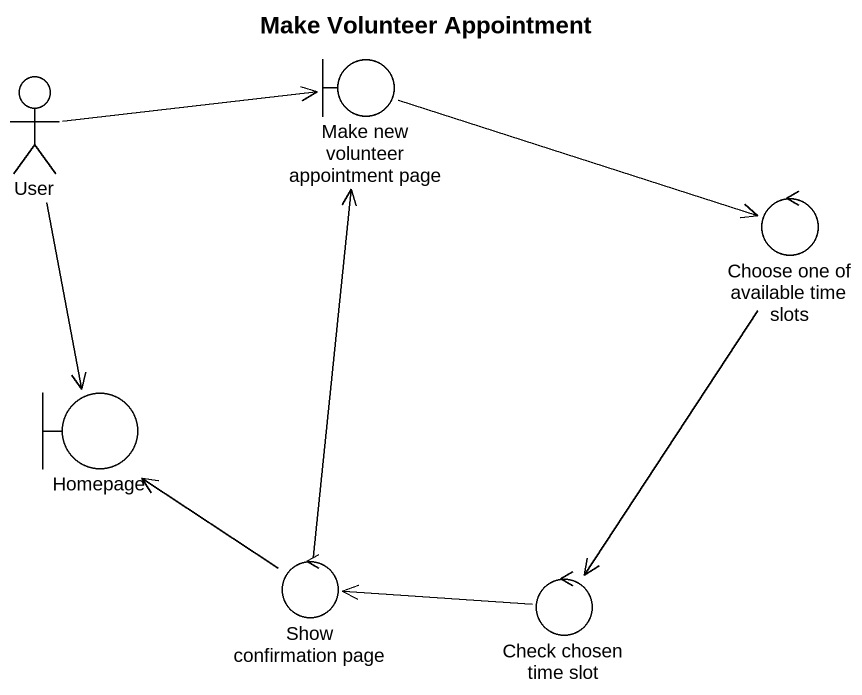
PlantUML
@startuml
title Make Volunteer Appointment
boundary "Make new volunteer appointment page" as Make_new_volunteer
actor User
control "Choose one of available time slots" as Choose_one_of_available
boundary Homepage
control "Show confirmation page" as Show_confirmation_page
control "Check chosen time slot" as Check_chosen_time_slot
Make_new_volunteer -right-> Choose_one_of_available
User -right-> Make_new_volunteer
User --> Homepage
Choose_one_of_available --> Check_chosen_time_slot
Show_confirmation_page -up-> Make_new_volunteer
Show_confirmation_page -up-> Homepage
Check_chosen_time_slot -left-> Show_confirmation_page
@enduml
